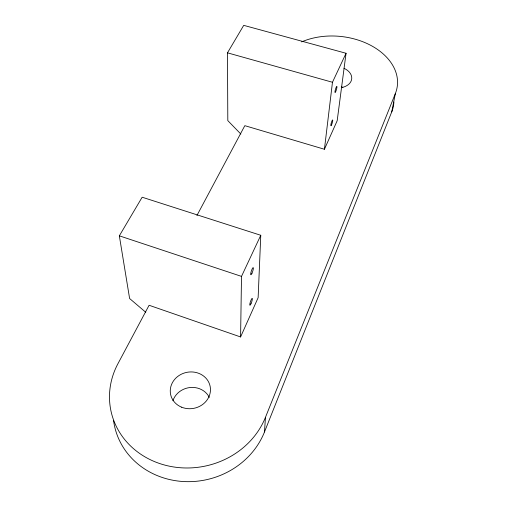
<?xml version="1.0" encoding="UTF-8"?>
<svg xmlns="http://www.w3.org/2000/svg" width="507" height="507" viewBox="0 0 507 507"><rect width="100%" height="100%" fill="white"/><g stroke="black" fill="none" stroke-linecap="round" stroke-linejoin="round"><path stroke-width="0.76" d="M301.633 41.897A61.182 42.677 6.2 0 1 371.751 45.903A61.182 42.677 6.2 0 1 395.365 93.535L265.459 417.331A80.809 73.528 -11.7 0 1 157.962 462.942A80.809 73.528 -11.7 0 1 117.909 363.76L149.09 305.265L240.591 336.952L241.503 276.391L260.769 235.28L142.156 197.217L119.341 235.831L129.608 298.515L145.788 312.299M260.769 235.28L258.133 297.685L240.591 336.952M113.536 420.347A78.534 72.197 -13.1 0 0 181.867 481.428A78.534 72.197 -13.1 0 0 264.483 431.977L265.459 417.331M196.919 215.538L244.824 125.666L324.429 149.261L332.465 82.267L346.053 53.273L243.721 25.35L227.478 52.829L227.814 120.628L240.831 134.038M346.053 53.273L337.18 120.723L324.429 149.261M264.483 431.977L391.74 111.876L395.365 93.535M227.478 52.829L332.465 82.267M119.341 235.831L241.503 276.391M172.912 400.714A19.602 18.005 -12.9 0 1 190.34 387.494A19.602 18.005 -12.9 0 1 209.315 397.387M393.888 102.015A59.839 42.506 6.3 0 1 391.74 111.876M344.012 68.312A15.28 10.653 6.2 0 1 347.441 85.265L345.628 86.279A15.28 10.653 6.2 0 1 341.363 87.603M341.579 86.798A14.95 10.609 6.3 0 1 342.884 87.464M181.652 407.203A20.172 18.328 -11.4 0 0 210.411 388.261A20.172 18.328 -11.4 0 0 179.034 375.522A20.172 18.328 -11.4 0 0 181.652 407.203M335.666 91.716A3.207 0.501 -73.9 0 0 336.933 86.501A3.207 0.501 -73.9 0 0 335.26 90.119A3.207 0.501 -73.9 0 0 335.666 91.716M331.508 124.931A3.061 0.463 -73.6 0 0 332.712 120.007A3.061 0.463 -73.6 0 0 331.096 123.594A3.061 0.463 -73.6 0 0 331.508 124.931M250.99 303.731A3.606 0.627 -71.5 0 0 252.201 298.408A3.606 0.627 -71.5 0 0 249.97 303.338A3.606 0.627 -71.5 0 0 250.99 303.731M251.935 273.33A3.771 0.697 -71.8 0 0 253.208 267.658A3.771 0.697 -71.8 0 0 250.876 272.703A3.771 0.697 -71.8 0 0 251.935 273.33"/></g></svg>
